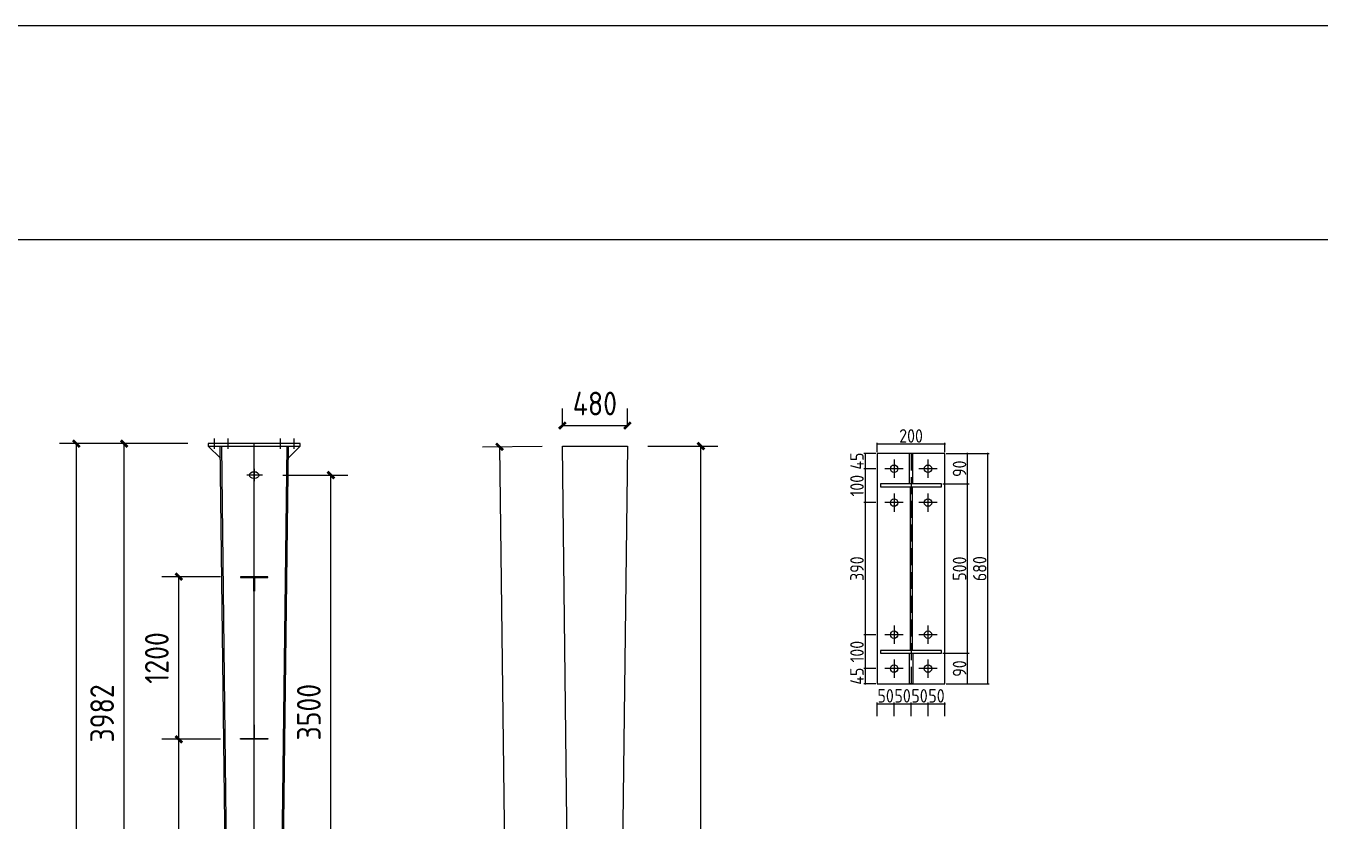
# Model space of a CAD drawing. Extents: x 102162 to 621267, y -39398 to 328893.
# Drawn here: x 325102 to 344197, y 309018 to 320757 of the extents above; entities that cross this region are included whole.
import ezdxf

# ---------------------------------------------------------------- set-up
doc = ezdxf.new("R2010")
doc.units = 0
doc.header["$LTSCALE"] = 1000
doc.header["$MEASUREMENT"] = 0
doc.linetypes.add('DASH', pattern=[0.35, 0.25, -0.1])
doc.layers.add('DOTE', color=1, linetype='Continuous')
doc.styles.get("Standard").update_dxf_attribs({"font": 'gbenor.shx', "bigfont": 'gbcbig.shx'})
doc.dimstyles.get("Standard").update_dxf_attribs({"dimscale": 100, "dimtxt": 3.5, "dimasz": 1, "dimexe": 2.5, "dimexo": 3, "dimgap": 1.5, "dimtad": 1, "dimdec": 0, "dimzin": 0, "dimdsep": 46, "dimtxsty": 'Standard', "dimblk": 'ARCHTICK', "dimcen": 0.09, "dimadec": 0, "dimazin": 0, "dimtfac": 1, "dimtdec": 0, "dimtix": 1, "dimtmove": 2, "dimatfit": 3, "dimfxl": 1, "dimtolj": 1, "dimtzin": 0, "dimarcsym": 0})

# ---------------------------------------------------------------- blocks, each defined once
blk = doc.blocks.new('_ArchTick')
at = {"color": 0, "linetype": 'ByBlock', "const_width": 0.4}
blk.add_lwpolyline([(-0.5, -0.5), (0.5, 0.5)], dxfattribs=at)
blk = doc.blocks.new('*D1091')
at = {"color": 0, "lineweight": -2}
for p, q in [((327971, 310226), (327109, 310226)), ((327359, 306626), (327359, 310226)), ((327971, 306626), (327109, 306626))]:
    blk.add_line(p, q, dxfattribs=at)
at = {"layer": 'Defpoints', "color": 0}
for p in [(327359, 310226), (328271, 310226), (328271, 306626)]:
    blk.add_point(p, dxfattribs=at)
at = {"color": 0, "lineweight": -2, "xscale": 100, "yscale": 100, "zscale": 100}
for p, rotation in [((327359, 310226), 90), ((327359, 306626), 270)]:
    blk.add_blockref('_ArchTick', p, dxfattribs=dict(at, rotation=rotation))
at = {"color": 0, "insert": (327034, 308426), "char_height": 350, "attachment_point": 5, "rotation": 90}
blk.add_mtext('\\A1;1800', dxfattribs=at)
blk = doc.blocks.new('*D1092')
at = {"color": 0, "lineweight": -2}
for p, q in [((327971, 312626), (327109, 312626)), ((327359, 310226), (327359, 312626)), ((327971, 310226), (327109, 310226))]:
    blk.add_line(p, q, dxfattribs=at)
at = {"layer": 'Defpoints', "color": 0}
for p in [(327359, 312626), (328271, 312626), (328271, 310226)]:
    blk.add_point(p, dxfattribs=at)
at = {"color": 0, "lineweight": -2, "xscale": 100, "yscale": 100, "zscale": 100}
for p, rotation in [((327359, 312626), 90), ((327359, 310226), 270)]:
    blk.add_blockref('_ArchTick', p, dxfattribs=dict(at, rotation=rotation))
at = {"color": 0, "insert": (327034, 311426), "char_height": 350, "attachment_point": 5, "rotation": 90}
blk.add_mtext('\\A1;1200', dxfattribs=at)
blk = doc.blocks.new('*D1093')
at = {"color": 0, "lineweight": -2}
for p, q in [((327491, 314590), (326302, 314590)), ((326552, 306626), (326552, 314590)), ((327971, 306626), (326302, 306626))]:
    blk.add_line(p, q, dxfattribs=at)
at = {"layer": 'Defpoints', "color": 0}
for p in [(326552, 314590), (327791, 314590), (328271, 306626)]:
    blk.add_point(p, dxfattribs=at)
at = {"color": 0, "lineweight": -2, "xscale": 100, "yscale": 100, "zscale": 100}
for p, rotation in [((326552, 314590), 90), ((326552, 306626), 270)]:
    blk.add_blockref('_ArchTick', p, dxfattribs=dict(at, rotation=rotation))
at = {"color": 0, "insert": (326227, 310608), "char_height": 350, "attachment_point": 5, "rotation": 90}
blk.add_mtext('\\A1;3982', dxfattribs=at)
blk = doc.blocks.new('*D1066')
at = {"color": 0, "lineweight": -2}
for p, q in [((327491, 314590), (325597, 314590)), ((325847, 297626), (325847, 314590)), ((327831, 297626), (325597, 297626))]:
    blk.add_line(p, q, dxfattribs=at)
at = {"layer": 'Defpoints', "color": 0}
for p in [(325847, 314590), (327791, 314590), (328131, 297626)]:
    blk.add_point(p, dxfattribs=at)
at = {"color": 0, "lineweight": -2, "xscale": 100, "yscale": 100, "zscale": 100}
for p, rotation in [((325847, 314590), 90), ((325847, 297626), 270)]:
    blk.add_blockref('_ArchTick', p, dxfattribs=dict(at, rotation=rotation))
at = {"color": 0, "insert": (325522, 306108), "char_height": 350, "attachment_point": 5, "rotation": 90}
blk.add_mtext('\\A1;8482', dxfattribs=at)
blk = doc.blocks.new('*D1096')
at = {"color": 0, "lineweight": -2}
for p, q in [((328891, 314126), (329852, 314126)), ((329602, 307126), (329602, 314126)), ((328891, 307126), (329852, 307126))]:
    blk.add_line(p, q, dxfattribs=at)
at = {"layer": 'Defpoints', "color": 0}
for p in [(328591, 314126), (329602, 314126), (328591, 307126)]:
    blk.add_point(p, dxfattribs=at)
at = {"color": 0, "lineweight": -2, "xscale": 100, "yscale": 100, "zscale": 100}
for p, rotation in [((329602, 314126), 90), ((329602, 307126), 270)]:
    blk.add_blockref('_ArchTick', p, dxfattribs=dict(at, rotation=rotation))
at = {"color": 0, "insert": (329277, 310626), "char_height": 350, "attachment_point": 5, "rotation": 90}
blk.add_mtext('\\A1;3500', dxfattribs=at)
blk = doc.blocks.new('*D1098')
at = {"color": 0, "lineweight": -2}
for p, q in [((333017, 314854), (333017, 315107)), ((333977, 314854), (333977, 315107)), ((333017, 314857), (333977, 314857))]:
    blk.add_line(p, q, dxfattribs=at)
at = {"layer": 'Defpoints', "color": 0}
for p in [(333977, 314857), (333017, 314554), (333977, 314554)]:
    blk.add_point(p, dxfattribs=at)
at = {"color": 0, "lineweight": -2, "xscale": 100, "yscale": 100, "zscale": 100, "rotation": 180}
blk.add_blockref('_ArchTick', (333017, 314857), dxfattribs=at)
at = {"color": 0, "lineweight": -2, "xscale": 100, "yscale": 100, "zscale": 100}
blk.add_blockref('_ArchTick', (333977, 314857), dxfattribs=at)
at = {"color": 0, "insert": (333497, 315182), "char_height": 350, "attachment_point": 5}
blk.add_mtext('\\A1;480', dxfattribs=at)
blk = doc.blocks.new('*D1099')
at = {"color": 0, "lineweight": -2}
for p, q in [((332717, 314550), (331841, 314540)), ((332091, 314543), (332290, 297655)), ((332917, 297662), (332040, 297652))]:
    blk.add_line(p, q, dxfattribs=at)
at = {"layer": 'Defpoints', "color": 0}
for p in [(333017, 314554), (332290, 297655), (333217, 297666)]:
    blk.add_point(p, dxfattribs=at)
at = {"color": 0, "lineweight": -2, "xscale": 100, "yscale": 100, "zscale": 100}
for p, rotation in [((332091, 314543), 90.67679729650712), ((332290, 297655), 270.6767972965071)]:
    blk.add_blockref('_ArchTick', p, dxfattribs=dict(at, rotation=rotation))
at = {"color": 0, "insert": (332527, 306103), "char_height": 350, "attachment_point": 5, "rotation": 270.6768}
blk.add_mtext('\\A1;翼板 8445', dxfattribs=at)
blk = doc.blocks.new('*D1068')
at = {"color": 0, "lineweight": -2}
for p, q in [((334277, 314554), (335311, 314554)), ((335061, 297666), (335061, 314554)), ((334078, 297666), (335311, 297666))]:
    blk.add_line(p, q, dxfattribs=at)
at = {"layer": 'Defpoints', "color": 0}
for p in [(333977, 314554), (335061, 314554), (333778, 297666)]:
    blk.add_point(p, dxfattribs=at)
at = {"color": 0, "lineweight": -2, "xscale": 100, "yscale": 100, "zscale": 100}
for p, rotation in [((335061, 314554), 90), ((335061, 297666), 270)]:
    blk.add_blockref('_ArchTick', p, dxfattribs=dict(at, rotation=rotation))
at = {"color": 0, "insert": (334724, 306110), "char_height": 350, "attachment_point": 5, "rotation": 90}
blk.add_mtext('\\A1;腹板 8444', dxfattribs=at)
blk = doc.blocks.new('*D1073')
at = {"color": 0, "lineweight": -2}
for p, q in [((337652, 310747), (337922, 310747)), ((337662, 310565), (337662, 310767)), ((337912, 310565), (337912, 310767))]:
    blk.add_line(p, q, dxfattribs=at)
at = {"layer": 'Defpoints', "color": 0}
for p in [(337912, 310747), (337662, 310545), (337912, 310545)]:
    blk.add_point(p, dxfattribs=at)
at = {"color": 0, "lineweight": -2, "xscale": 10, "yscale": 10, "zscale": 10, "rotation": 180}
blk.add_blockref('_ArchTick', (337662, 310747), dxfattribs=at)
at = {"color": 0, "lineweight": -2, "xscale": 10, "yscale": 10, "zscale": 10}
blk.add_blockref('_ArchTick', (337912, 310747), dxfattribs=at)
at = {"color": 0, "insert": (337787, 310867), "char_height": 200, "attachment_point": 5}
blk.add_mtext('\\A1;50', dxfattribs=at)
blk = doc.blocks.new('*D1074')
at = {"color": 0, "lineweight": -2}
for p, q in [((337902, 310747), (338172, 310747)), ((337912, 310565), (337912, 310767)), ((338162, 310565), (338162, 310767))]:
    blk.add_line(p, q, dxfattribs=at)
at = {"layer": 'Defpoints', "color": 0}
for p in [(338162, 310747), (337912, 310545), (338162, 310545)]:
    blk.add_point(p, dxfattribs=at)
at = {"color": 0, "lineweight": -2, "xscale": 10, "yscale": 10, "zscale": 10, "rotation": 180}
blk.add_blockref('_ArchTick', (337912, 310747), dxfattribs=at)
at = {"color": 0, "lineweight": -2, "xscale": 10, "yscale": 10, "zscale": 10}
blk.add_blockref('_ArchTick', (338162, 310747), dxfattribs=at)
at = {"color": 0, "insert": (338037, 310867), "char_height": 200, "attachment_point": 5}
blk.add_mtext('\\A1;50', dxfattribs=at)
blk = doc.blocks.new('*D1075')
at = {"color": 0, "lineweight": -2}
for p, q in [((338152, 310747), (338422, 310747)), ((338162, 310565), (338162, 310767)), ((338412, 310565), (338412, 310767))]:
    blk.add_line(p, q, dxfattribs=at)
at = {"layer": 'Defpoints', "color": 0}
for p in [(338412, 310747), (338162, 310545), (338412, 310545)]:
    blk.add_point(p, dxfattribs=at)
at = {"color": 0, "lineweight": -2, "xscale": 10, "yscale": 10, "zscale": 10, "rotation": 180}
blk.add_blockref('_ArchTick', (338162, 310747), dxfattribs=at)
at = {"color": 0, "lineweight": -2, "xscale": 10, "yscale": 10, "zscale": 10}
blk.add_blockref('_ArchTick', (338412, 310747), dxfattribs=at)
at = {"color": 0, "insert": (338287, 310867), "char_height": 200, "attachment_point": 5}
blk.add_mtext('\\A1;50', dxfattribs=at)
blk = doc.blocks.new('*D1076')
at = {"color": 0, "lineweight": -2}
for p, q in [((338402, 310747), (338672, 310747)), ((338412, 310565), (338412, 310767)), ((338662, 310565), (338662, 310767))]:
    blk.add_line(p, q, dxfattribs=at)
at = {"layer": 'Defpoints', "color": 0}
for p in [(338662, 310747), (338412, 310545), (338662, 310545)]:
    blk.add_point(p, dxfattribs=at)
at = {"color": 0, "lineweight": -2, "xscale": 10, "yscale": 10, "zscale": 10, "rotation": 180}
blk.add_blockref('_ArchTick', (338412, 310747), dxfattribs=at)
at = {"color": 0, "lineweight": -2, "xscale": 10, "yscale": 10, "zscale": 10}
blk.add_blockref('_ArchTick', (338662, 310747), dxfattribs=at)
at = {"color": 0, "insert": (338537, 310867), "char_height": 200, "attachment_point": 5}
blk.add_mtext('\\A1;50', dxfattribs=at)
blk = doc.blocks.new('*D1106')
at = {"color": 0, "lineweight": -2}
for p, q in [((337642, 314445), (337464, 314445)), ((337484, 314445), (337484, 314455)), ((337484, 314445), (337484, 314220)), ((337642, 314220), (337464, 314220)), ((337484, 314220), (337484, 314210))]:
    blk.add_line(p, q, dxfattribs=at)
at = {"layer": 'Defpoints', "color": 0}
for p in [(337662, 314445), (337484, 314220), (337662, 314220)]:
    blk.add_point(p, dxfattribs=at)
at = {"color": 0, "lineweight": -2, "xscale": 10, "yscale": 10, "zscale": 10}
for p, rotation in [((337484, 314445), 270), ((337484, 314220), 90)]:
    blk.add_blockref('_ArchTick', p, dxfattribs=dict(at, rotation=rotation))
at = {"color": 0, "insert": (337364, 314332), "char_height": 200, "attachment_point": 5, "rotation": 90}
blk.add_mtext('\\A1;45', dxfattribs=at)
blk = doc.blocks.new('*D1107')
at = {"color": 0, "lineweight": -2}
for p, q in [((337642, 314220), (337464, 314220)), ((337484, 314230), (337484, 313710)), ((337642, 313720), (337464, 313720))]:
    blk.add_line(p, q, dxfattribs=at)
at = {"layer": 'Defpoints', "color": 0}
for p in [(337662, 314220), (337484, 313720), (337662, 313720)]:
    blk.add_point(p, dxfattribs=at)
at = {"color": 0, "lineweight": -2, "xscale": 10, "yscale": 10, "zscale": 10}
for p, rotation in [((337484, 314220), 90), ((337484, 313720), 270)]:
    blk.add_blockref('_ArchTick', p, dxfattribs=dict(at, rotation=rotation))
at = {"color": 0, "insert": (337364, 313970), "char_height": 200, "attachment_point": 5, "rotation": 90}
blk.add_mtext('\\A1;100', dxfattribs=at)
blk = doc.blocks.new('*D1077')
at = {"color": 0, "lineweight": -2}
for p, q in [((337642, 313720), (337464, 313720)), ((337484, 313730), (337484, 311760)), ((337642, 311770), (337464, 311770))]:
    blk.add_line(p, q, dxfattribs=at)
at = {"layer": 'Defpoints', "color": 0}
for p in [(337662, 313720), (337484, 311770), (337662, 311770)]:
    blk.add_point(p, dxfattribs=at)
at = {"color": 0, "lineweight": -2, "xscale": 10, "yscale": 10, "zscale": 10}
for p, rotation in [((337484, 313720), 90), ((337484, 311770), 270)]:
    blk.add_blockref('_ArchTick', p, dxfattribs=dict(at, rotation=rotation))
at = {"color": 0, "insert": (337364, 312745), "char_height": 200, "attachment_point": 5, "rotation": 90}
blk.add_mtext('\\A1;390', dxfattribs=at)
blk = doc.blocks.new('*D1078')
at = {"color": 0, "lineweight": -2}
for p, q in [((337642, 311770), (337464, 311770)), ((337484, 311780), (337484, 311260)), ((337642, 311270), (337464, 311270))]:
    blk.add_line(p, q, dxfattribs=at)
at = {"layer": 'Defpoints', "color": 0}
for p in [(337662, 311770), (337484, 311270), (337662, 311270)]:
    blk.add_point(p, dxfattribs=at)
at = {"color": 0, "lineweight": -2, "xscale": 10, "yscale": 10, "zscale": 10}
for p, rotation in [((337484, 311770), 90), ((337484, 311270), 270)]:
    blk.add_blockref('_ArchTick', p, dxfattribs=dict(at, rotation=rotation))
at = {"color": 0, "insert": (337364, 311520), "char_height": 200, "attachment_point": 5, "rotation": 90}
blk.add_mtext('\\A1;100', dxfattribs=at)
blk = doc.blocks.new('*D1079')
at = {"color": 0, "lineweight": -2}
for p, q in [((337642, 311270), (337464, 311270)), ((337484, 311270), (337484, 311280)), ((337484, 311270), (337484, 311045)), ((337642, 311045), (337464, 311045)), ((337484, 311045), (337484, 311035))]:
    blk.add_line(p, q, dxfattribs=at)
at = {"layer": 'Defpoints', "color": 0}
for p in [(337662, 311270), (337484, 311045), (337662, 311045)]:
    blk.add_point(p, dxfattribs=at)
at = {"color": 0, "lineweight": -2, "xscale": 10, "yscale": 10, "zscale": 10}
for p, rotation in [((337484, 311270), 270), ((337484, 311045), 90)]:
    blk.add_blockref('_ArchTick', p, dxfattribs=dict(at, rotation=rotation))
at = {"color": 0, "insert": (337364, 311157), "char_height": 200, "attachment_point": 5, "rotation": 90}
blk.add_mtext('\\A1;45', dxfattribs=at)
blk = doc.blocks.new('*D1080')
at = {"color": 0, "lineweight": -2}
for p, q in [((338632, 311495), (339017, 311495)), ((338997, 311035), (338997, 311505)), ((338682, 311045), (339017, 311045))]:
    blk.add_line(p, q, dxfattribs=at)
at = {"layer": 'Defpoints', "color": 0}
for p in [(338612, 311495), (338997, 311495), (338662, 311045)]:
    blk.add_point(p, dxfattribs=at)
at = {"color": 0, "lineweight": -2, "xscale": 10, "yscale": 10, "zscale": 10}
for p, rotation in [((338997, 311495), 90), ((338997, 311045), 270)]:
    blk.add_blockref('_ArchTick', p, dxfattribs=dict(at, rotation=rotation))
at = {"color": 0, "insert": (338877, 311270), "char_height": 200, "attachment_point": 5, "rotation": 90}
blk.add_mtext('\\A1;90', dxfattribs=at)
blk = doc.blocks.new('*D1108')
at = {"color": 0, "lineweight": -2}
for p, q in [((338632, 313995), (339017, 313995)), ((338997, 311485), (338997, 314005)), ((338632, 311495), (339017, 311495))]:
    blk.add_line(p, q, dxfattribs=at)
at = {"layer": 'Defpoints', "color": 0}
for p in [(338612, 313995), (338997, 313995), (338612, 311495)]:
    blk.add_point(p, dxfattribs=at)
at = {"color": 0, "lineweight": -2, "xscale": 10, "yscale": 10, "zscale": 10}
for p, rotation in [((338997, 313995), 90), ((338997, 311495), 270)]:
    blk.add_blockref('_ArchTick', p, dxfattribs=dict(at, rotation=rotation))
at = {"color": 0, "insert": (338877, 312745), "char_height": 200, "attachment_point": 5, "rotation": 90}
blk.add_mtext('\\A1;500', dxfattribs=at)
blk = doc.blocks.new('*D1109')
at = {"color": 0, "lineweight": -2}
for p, q in [((338682, 314445), (339017, 314445)), ((338997, 313985), (338997, 314455)), ((338632, 313995), (339017, 313995))]:
    blk.add_line(p, q, dxfattribs=at)
at = {"layer": 'Defpoints', "color": 0}
for p in [(338662, 314445), (338997, 314445), (338612, 313995)]:
    blk.add_point(p, dxfattribs=at)
at = {"color": 0, "lineweight": -2, "xscale": 10, "yscale": 10, "zscale": 10}
for p, rotation in [((338997, 314445), 90), ((338997, 313995), 270)]:
    blk.add_blockref('_ArchTick', p, dxfattribs=dict(at, rotation=rotation))
at = {"color": 0, "insert": (338877, 314220), "char_height": 200, "attachment_point": 5, "rotation": 90}
blk.add_mtext('\\A1;90', dxfattribs=at)
blk = doc.blocks.new('*D1110')
at = {"color": 0, "lineweight": -2}
for p, q in [((338682, 314445), (339315, 314445)), ((339295, 311035), (339295, 314455)), ((338682, 311045), (339315, 311045))]:
    blk.add_line(p, q, dxfattribs=at)
at = {"layer": 'Defpoints', "color": 0}
for p in [(338662, 314445), (339295, 314445), (338662, 311045)]:
    blk.add_point(p, dxfattribs=at)
at = {"color": 0, "lineweight": -2, "xscale": 10, "yscale": 10, "zscale": 10}
for p, rotation in [((339295, 314445), 90), ((339295, 311045), 270)]:
    blk.add_blockref('_ArchTick', p, dxfattribs=dict(at, rotation=rotation))
at = {"color": 0, "insert": (339175, 312745), "char_height": 200, "attachment_point": 5, "rotation": 90}
blk.add_mtext('\\A1;680', dxfattribs=at)
blk = doc.blocks.new('*D1111')
at = {"color": 0, "lineweight": -2}
for p, q in [((338672, 314584), (337652, 314584)), ((337662, 314465), (337662, 314604)), ((338662, 314465), (338662, 314604))]:
    blk.add_line(p, q, dxfattribs=at)
at = {"layer": 'Defpoints', "color": 0}
for p in [(337662, 314584), (337662, 314445), (338662, 314445)]:
    blk.add_point(p, dxfattribs=at)
at = {"color": 0, "lineweight": -2, "xscale": 10, "yscale": 10, "zscale": 10, "rotation": 180}
blk.add_blockref('_ArchTick', (337662, 314584), dxfattribs=at)
at = {"color": 0, "lineweight": -2, "xscale": 10, "yscale": 10, "zscale": 10}
blk.add_blockref('_ArchTick', (338662, 314584), dxfattribs=at)
at = {"color": 0, "insert": (338162, 314704), "char_height": 200, "attachment_point": 5}
blk.add_mtext('\\A1;200', dxfattribs=at)

msp = doc.modelspace()

# ---------------------------------------------------------------- linework, layer by layer
at = {"color": 2}
for p, q in [((329150.6, 314590), (327790.6, 314590)), ((327790.6, 314590), (327790.6, 314554)), ((327790.6, 314554), (329150.6, 314554)), ((327790.6, 314554), (327972.7, 314373.9)), ((327880.6, 314665.9), (327880.6, 314514)), ((328080.6, 314665.9), (328080.6, 314514)), ((328860.6, 314514), (328860.6, 314664.9)), ((329150.6, 314554), (328970.6, 314374)), ((329060.6, 314514), (329060.6, 314664.9)), ((329150.6, 314554), (329150.6, 314590)), ((333017.2, 314554), (333977.1, 314554)), ((337661.7, 314444.8), (337661.7, 311044.8)), ((338661.7, 314444.8), (337661.7, 314444.8)), ((337911.7, 314354.8), (337911.7, 314084.8)), ((338136.7, 313994.8), (338136.7, 314444.8)), ((338186.7, 313994.8), (338186.7, 314444.8)), ((338411.7, 314354.8), (338411.7, 314084.8)), ((338661.7, 311044.8), (338661.7, 314444.8)), ((338046.7, 314219.8), (337776.7, 314219.8)), ((338546.7, 314219.8), (338276.7, 314219.8)), ((337911.7, 313854.8), (337911.7, 313584.8)), ((338411.7, 313854.8), (338411.7, 313584.8)), ((338046.7, 313719.8), (337776.7, 313719.8)), ((338546.7, 313719.8), (338276.7, 313719.8)), ((328470.6, 312626), (328270.6, 312626)), ((328270.6, 312626), (328270.6, 312614)), ((328270.6, 312614), (328670.6, 312614)), ((328464.6, 312414), (328464.6, 312614)), ((328464.6, 312614), (328476.6, 312614)), ((328670.6, 312626), (328470.6, 312626)), ((328470.6, 312626), (328470.6, 312414)), ((328476.6, 312614), (328476.6, 312414)), ((328670.6, 312614), (328670.6, 312626)), ((328470.6, 312414), (328464.6, 312414)), ((328476.6, 312414), (328470.6, 312414)), ((337911.7, 311904.8), (337911.7, 311634.8)), ((338411.7, 311904.8), (338411.7, 311634.8)), ((338046.7, 311769.8), (337776.7, 311769.8)), ((338546.7, 311769.8), (338276.7, 311769.8)), ((338136.7, 311044.8), (338136.7, 311494.8)), ((338186.7, 311494.8), (338186.7, 311044.8)), ((338046.7, 311269.8), (337776.7, 311269.8)), ((337911.7, 311404.8), (337911.7, 311134.8)), ((338546.7, 311269.8), (338276.7, 311269.8)), ((338411.7, 311404.8), (338411.7, 311134.8)), ((337661.7, 311044.8), (338661.7, 311044.8)), ((338161.7, 311044.8), (338136.7, 311044.8)), ((338186.7, 311044.8), (338161.7, 311044.8)), ((328470.6, 310438), (328464.6, 310438)), ((328464.6, 310438), (328464.6, 310238)), ((328470.6, 310226), (328470.6, 310438)), ((328476.6, 310438), (328470.6, 310438)), ((328476.6, 310238), (328476.6, 310438)), ((328270.6, 310226), (328270.6, 310238)), ((328270.6, 310238), (328670.6, 310238)), ((328470.6, 310226), (328270.6, 310226)), ((328464.6, 310238), (328476.6, 310238)), ((328670.6, 310226), (328470.6, 310226)), ((328670.6, 310238), (328670.6, 310226))]:
    msp.add_line(p, q, dxfattribs=at)
for p, q in [((328170.1, 297666), (327970.6, 314554)), ((328190.1, 297666), (327990.6, 314554)), ((328950.5, 314554), (328751, 297666)), ((328970.5, 314554), (328771, 297666)), ((333216.7, 297666), (333017.2, 314554)), ((333977.1, 314554), (333777.6, 297666)), ((328470.6, 314216), (328470.6, 314036))]:
    msp.add_line(p, q)
at = {"color": 1, "linetype": 'DASH'}
msp.add_line((338161.7, 314444.8), (338161.7, 311044.8), dxfattribs=at)
at = {"color": 0}
msp.add_line((328590.6, 314126), (328359.9, 314126), dxfattribs=at)
at = {"color": 4}
for p, q in [((338161.7, 313994.8), (337711.7, 313994.8)), ((337711.7, 313994.8), (337711.7, 313954.8)), ((337711.7, 313954.8), (338611.7, 313954.8)), ((338146.7, 313954.8), (338146.7, 311534.8)), ((338611.7, 313994.8), (338161.7, 313994.8)), ((338176.7, 313954.8), (338176.7, 311534.8)), ((338611.7, 313954.8), (338611.7, 313994.8)), ((338611.7, 311534.8), (337711.7, 311534.8)), ((337711.7, 311534.8), (337711.7, 311494.8)), ((337711.7, 311494.8), (338161.7, 311494.8)), ((338136.7, 311494.8), (338186.7, 311494.8)), ((338161.7, 311494.8), (338611.7, 311494.8)), ((338611.7, 311494.8), (338611.7, 311534.8))]:
    msp.add_line(p, q, dxfattribs=at)
for points in [[(324911.7, 317601.7), (354611.7, 317601.7), (354611.7, 320757.4), (324911.7, 320757.4)], [(324911.7, 317601.7), (354611.7, 317601.7), (354611.7, 296601.7), (324911.7, 296601.7)]]:
    msp.add_lwpolyline(points, close=True)
at = {"color": 2}
for centre in [(337911.7, 314219.8), (338411.7, 314219.8), (337911.7, 313719.8), (338411.7, 313719.8), (337911.7, 311769.8), (338411.7, 311769.8), (337911.7, 311269.8), (338411.7, 311269.8)]:
    msp.add_circle(centre, 55, dxfattribs=at)
msp.add_ellipse((328470.6, 314126), major_axis=(-71.4, 0), ratio=0.7000581)
at = {"layer": 'DOTE'}
msp.add_line((328470.6, 297626), (328470.6, 314590), dxfattribs=at)

# ---------------------------------------------------------------- dimensions: what is measured, and where the dimension line sits
at = {"color": 3}
dim = msp.add_aligned_dim(p1=(333017.2, 314554), p2=(333977.1, 314554), distance=303.4, dimstyle='Standard', override={"dimlfac": 0.5}, dxfattribs=at)
dim.commit()
dim.dimension.update_dxf_attribs({"geometry": '*D1098', "text_midpoint": (333497.1, 315182.3)})
at = {"color": 4}
for p1, p2, distance, picture, middle in [((338661.7, 314444.8), (337661.7, 314444.8), -139, '*D1111', (338161.7, 314703.8)), ((338661.7, 311044.8), (338661.7, 314444.8), -633.4, '*D1110', (339175.1, 312744.8))]:
    dim = msp.add_aligned_dim(p1=p1, p2=p2, distance=distance, dimstyle='Standard', override={"dimtxt": 2, "dimasz": 0.1, "dimexe": 0.2, "dimexo": 0.2, "dimgap": 0.2, "dimlfac": 0.2, "dimdle": 0.1}, dxfattribs=at)
    dim.commit()
    dim.dimension.update_dxf_attribs({"geometry": picture, "text_midpoint": middle})
at = {"color": 3}
for base, p1, p2, picture, middle in [((325847.1, 314590), (328130.6, 297626), (327790.6, 314590), '*D1066', (325522.1, 306108)), ((326552, 314590), (328270.6, 306626), (327790.6, 314590), '*D1093', (326227, 310608)), ((329602, 314126), (328590.6, 307126), (328590.6, 314126), '*D1096', (329277, 310626)), ((327359.3, 312626), (328270.6, 310226), (328270.6, 312626), '*D1092', (327034.3, 311426)), ((327359.3, 310226), (328270.6, 306626), (328270.6, 310226), '*D1091', (327034.3, 308426))]:
    dim = msp.add_linear_dim(base=base, p1=p1, p2=p2, angle=90, dimstyle='Standard', override={"dimlfac": 0.5}, dxfattribs=at)
    dim.commit()
    dim.dimension.update_dxf_attribs({"geometry": picture, "text_midpoint": middle})
dim = msp.add_aligned_dim(p1=(333017.2, 314554), p2=(333216.7, 297666), distance=-926.6, text='翼板 8445', dimstyle='Standard', override={"dimlfac": 0.5}, dxfattribs=at)
dim.commit()
dim.dimension.update_dxf_attribs({"geometry": '*D1099', "text_midpoint": (332527, 306103)})
dim = msp.add_linear_dim(base=(335061, 314554), p1=(333777.6, 297666), p2=(333977.1, 314554), angle=90, text='腹板 8444', dimstyle='Standard', override={"dimlfac": 0.5}, dxfattribs=at)
dim.commit()
dim.dimension.update_dxf_attribs({"geometry": '*D1068', "text_midpoint": (334724.4, 306110)})
at = {"color": 4}
for base, p1, p2, picture, middle in [((337483.7, 314219.8), (337661.7, 314444.8), (337661.7, 314219.8), '*D1106', (337363.7, 314332.3)), ((338996.7, 314444.8), (338611.7, 313994.8), (338661.7, 314444.8), '*D1109', (338876.7, 314219.8)), ((337483.7, 313719.8), (337661.7, 314219.8), (337661.7, 313719.8), '*D1107', (337363.7, 313969.8)), ((338996.7, 313994.8), (338611.7, 311494.8), (338611.7, 313994.8), '*D1108', (338876.7, 312744.8)), ((337483.7, 311769.8), (337661.7, 313719.8), (337661.7, 311769.8), '*D1077', (337363.7, 312744.8)), ((337483.7, 311269.8), (337661.7, 311769.8), (337661.7, 311269.8), '*D1078', (337363.7, 311519.8)), ((338996.7, 311494.8), (338661.7, 311044.8), (338611.7, 311494.8), '*D1080', (338876.7, 311269.8)), ((337483.7, 311044.8), (337661.7, 311269.8), (337661.7, 311044.8), '*D1079', (337363.7, 311157.3))]:
    dim = msp.add_linear_dim(base=base, p1=p1, p2=p2, angle=90, dimstyle='Standard', override={"dimtxt": 2, "dimasz": 0.1, "dimexe": 0.2, "dimexo": 0.2, "dimgap": 0.2, "dimlfac": 0.2, "dimdle": 0.1}, dxfattribs=at)
    dim.commit()
    dim.dimension.update_dxf_attribs({"geometry": picture, "text_midpoint": middle})
for base, p1, p2, picture, middle in [((337911.7, 310746.8), (337661.7, 310544.8), (337911.7, 310544.8), '*D1073', (337786.7, 310866.8)), ((338161.7, 310746.8), (337911.7, 310544.8), (338161.7, 310544.8), '*D1074', (338036.7, 310866.8)), ((338411.7, 310746.8), (338161.7, 310544.8), (338411.7, 310544.8), '*D1075', (338286.7, 310866.8)), ((338661.7, 310746.8), (338411.7, 310544.8), (338661.7, 310544.8), '*D1076', (338536.7, 310866.8))]:
    dim = msp.add_linear_dim(base=base, p1=p1, p2=p2, dimstyle='Standard', override={"dimtxt": 2, "dimasz": 0.1, "dimexe": 0.2, "dimexo": 0.2, "dimgap": 0.2, "dimlfac": 0.2, "dimdle": 0.1}, dxfattribs=at)
    dim.commit()
    dim.dimension.update_dxf_attribs({"geometry": picture, "text_midpoint": middle})

doc.saveas('drawing.dxf')
